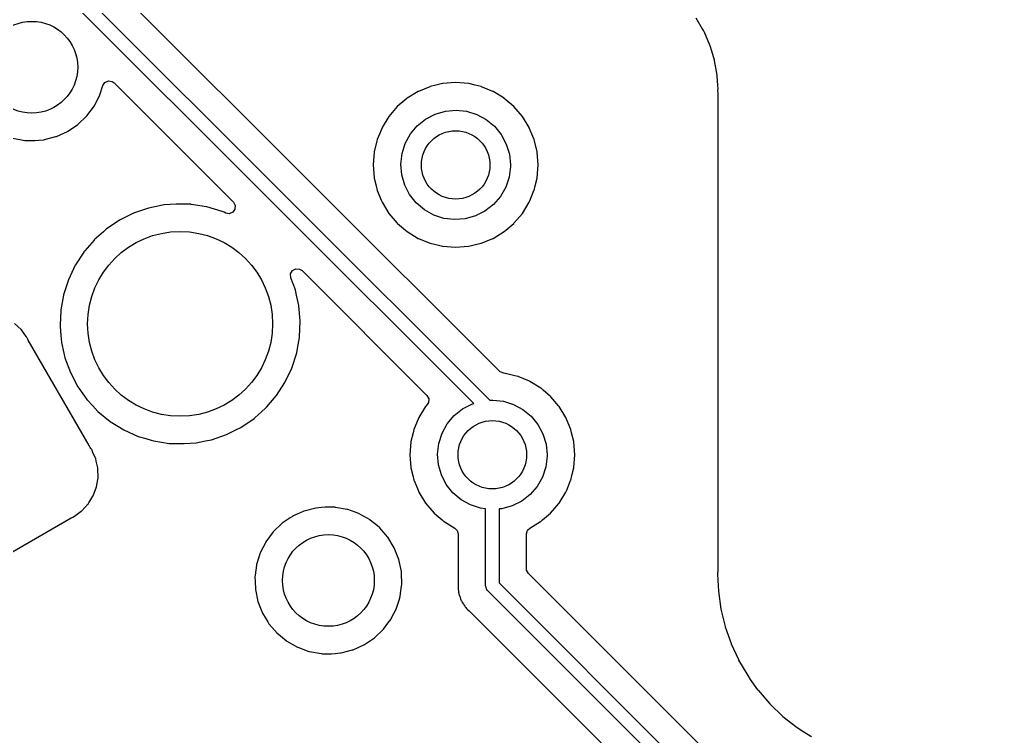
# Model space of a CAD drawing. Extents: x 189 to 319, y -167 to -61.
# Drawn here: x 284.77 to 302.91, y -116.04 to -102.73 of the extents above; entities that cross this region are included whole.
import ezdxf

# ---------------------------------------------------------------- set-up
doc = ezdxf.new("R2010")
doc.units = 0
doc.layers.add('BLACK', color=7, linetype='CONTINUOUS')

msp = doc.modelspace()

# ---------------------------------------------------------------- linework, layer by layer
at = {"layer": 'BLACK', "linetype": 'CONTINUOUS'}
for p, q in [((293.672, -109.261), (280.009, -95.5979)), ((279.594, -95.9017), (293.491, -109.799)), ((293.196, -109.858), (279.453, -96.1151)), ((297.316, -102.698), (297.434, -102.903)), ((297.434, -102.903), (297.453, -102.936)), ((297.453, -102.936), (297.46, -102.95)), ((297.46, -102.95), (297.569, -103.202)), ((297.569, -103.202), (297.574, -103.216)), ((297.574, -103.216), (297.603, -103.312)), ((297.603, -103.312), (297.653, -103.48)), ((297.653, -103.48), (297.653, -103.48)), ((297.653, -103.48), (297.656, -103.494)), ((297.656, -103.494), (297.704, -103.764)), ((286.317, -103.959), (286.356, -103.9)), ((286.356, -103.9), (286.421, -103.872)), ((286.421, -103.872), (286.492, -103.883)), ((286.492, -103.883), (286.527, -103.907)), ((286.527, -103.907), (288.739, -106.12)), ((292.86, -103.901), (292.62, -103.92)), ((293.099, -103.92), (292.86, -103.901)), ((297.704, -103.764), (297.704, -103.765)), ((297.704, -103.765), (297.706, -103.779)), ((297.706, -103.779), (297.716, -103.959)), ((286.264, -104.13), (286.317, -103.959)), ((292.165, -104.067), (291.961, -104.193)), ((292.17, -104.066), (292.165, -104.067)), ((292.382, -103.978), (292.17, -104.066)), ((292.17, -104.066), (292.17, -104.066)), ((292.387, -103.976), (292.382, -103.978)), ((292.382, -103.978), (292.382, -103.978)), ((292.495, -103.95), (292.387, -103.976)), ((292.616, -103.921), (292.495, -103.95)), ((292.62, -103.92), (292.616, -103.921)), ((292.616, -103.921), (292.616, -103.921)), ((293.104, -103.921), (293.099, -103.92)), ((293.224, -103.95), (293.104, -103.921)), ((293.104, -103.921), (293.104, -103.921)), ((293.332, -103.976), (293.224, -103.95)), ((293.337, -103.978), (293.332, -103.976)), ((293.549, -104.066), (293.337, -103.978)), ((293.337, -103.978), (293.337, -103.978)), ((293.554, -104.067), (293.549, -104.066)), ((293.549, -104.066), (293.549, -104.066)), ((293.758, -104.193), (293.554, -104.067)), ((297.716, -103.959), (297.72, -104.019)), ((297.718, -104.046), (297.717, -104.055)), ((297.717, -104.055), (297.718, -104.064)), ((297.72, -104.019), (297.718, -104.046)), ((297.718, -104.064), (297.718, -104.064)), ((297.718, -104.064), (297.721, -104.086)), ((297.721, -104.086), (297.722, -104.103)), ((286.16, -104.336), (286.214, -104.228)), ((286.214, -104.228), (286.262, -104.135)), ((286.262, -104.135), (286.264, -104.13)), ((286.262, -104.135), (286.262, -104.135)), ((291.919, -104.228), (291.778, -104.349)), ((291.957, -104.196), (291.919, -104.228)), ((291.961, -104.193), (291.957, -104.196)), ((291.957, -104.196), (291.957, -104.196)), ((293.762, -104.196), (293.758, -104.193)), ((293.8, -104.228), (293.762, -104.196)), ((293.762, -104.196), (293.762, -104.196)), ((293.941, -104.349), (293.8, -104.228)), ((297.722, -104.103), (297.722, -112.961)), ((286.022, -104.521), (286.16, -104.336)), ((291.778, -104.349), (291.622, -104.531)), ((292.479, -104.488), (292.669, -104.432)), ((292.669, -104.432), (292.867, -104.414)), ((292.867, -104.414), (293.064, -104.435)), ((293.064, -104.435), (293.253, -104.493)), ((294.097, -104.531), (293.941, -104.349)), ((285.855, -104.68), (286.022, -104.521)), ((291.622, -104.531), (291.497, -104.736)), ((292.149, -104.704), (292.303, -104.58)), ((292.303, -104.58), (292.479, -104.488)), ((293.253, -104.493), (293.428, -104.588)), ((293.428, -104.588), (293.58, -104.714)), ((294.222, -104.736), (294.097, -104.531)), ((285.458, -104.902), (285.659, -104.811)), ((285.659, -104.811), (285.664, -104.809)), ((285.664, -104.809), (285.668, -104.806)), ((285.668, -104.806), (285.772, -104.736)), ((285.668, -104.806), (285.668, -104.806)), ((285.772, -104.736), (285.855, -104.68)), ((291.495, -104.74), (291.427, -104.905)), ((291.497, -104.736), (291.495, -104.74)), ((291.495, -104.74), (291.495, -104.74)), ((292.021, -104.856), (292.149, -104.704)), ((293.58, -104.714), (293.706, -104.868)), ((294.224, -104.74), (294.222, -104.736)), ((294.292, -104.905), (294.224, -104.74)), ((294.224, -104.74), (294.224, -104.74)), ((284.65, -104.935), (284.868, -104.974)), ((284.868, -104.974), (284.868, -104.974)), ((284.868, -104.974), (284.872, -104.975)), ((284.872, -104.975), (284.889, -104.976)), ((284.889, -104.976), (284.894, -104.976)), ((284.894, -104.976), (284.894, -104.976)), ((284.894, -104.976), (284.896, -104.976)), ((284.896, -104.976), (285.058, -104.976)), ((285.058, -104.976), (285.125, -104.971)), ((285.125, -104.971), (285.225, -104.962)), ((285.225, -104.962), (285.225, -104.962)), ((285.225, -104.962), (285.23, -104.962)), ((285.23, -104.962), (285.235, -104.96)), ((285.235, -104.96), (285.448, -104.905)), ((285.235, -104.96), (285.235, -104.96)), ((285.448, -104.905), (285.453, -104.904)), ((285.448, -104.905), (285.448, -104.905)), ((285.453, -104.904), (285.458, -104.902)), ((285.458, -104.902), (285.458, -104.902)), ((291.398, -104.986), (291.35, -105.186)), ((291.405, -104.957), (291.398, -104.986)), ((291.427, -104.905), (291.405, -104.957)), ((291.926, -105.03), (292.021, -104.856)), ((293.706, -104.868), (293.799, -105.043)), ((294.314, -104.957), (294.292, -104.905)), ((294.321, -104.986), (294.314, -104.957)), ((294.369, -105.186), (294.321, -104.986)), ((291.866, -105.219), (291.926, -105.03)), ((293.799, -105.043), (293.856, -105.233)), ((291.349, -105.191), (291.33, -105.43)), ((291.35, -105.186), (291.349, -105.191)), ((291.35, -105.186), (291.35, -105.186)), ((291.844, -105.416), (291.866, -105.219)), ((293.856, -105.233), (293.876, -105.43)), ((294.37, -105.191), (294.369, -105.186)), ((294.369, -105.186), (294.369, -105.186)), ((294.389, -105.43), (294.37, -105.191)), ((291.33, -105.43), (291.349, -105.669)), ((291.86, -105.613), (291.844, -105.416)), ((293.875, -105.458), (293.85, -105.655)), ((293.876, -105.43), (293.875, -105.458)), ((294.37, -105.669), (294.389, -105.43)), ((291.349, -105.669), (291.35, -105.674)), ((291.35, -105.674), (291.35, -105.674)), ((291.35, -105.674), (291.386, -105.821)), ((291.915, -105.804), (291.86, -105.613)), ((293.85, -105.655), (293.788, -105.843)), ((294.334, -105.821), (294.369, -105.674)), ((294.369, -105.674), (294.37, -105.669)), ((294.369, -105.674), (294.369, -105.674)), ((291.386, -105.821), (291.405, -105.903)), ((291.405, -105.903), (291.407, -105.907)), ((291.407, -105.907), (291.407, -105.907)), ((291.407, -105.907), (291.485, -106.094)), ((292.006, -105.98), (291.915, -105.804)), ((293.788, -105.843), (293.69, -106.016)), ((294.235, -106.094), (294.312, -105.907)), ((294.312, -105.907), (294.314, -105.903)), ((294.312, -105.907), (294.312, -105.907)), ((294.314, -105.903), (294.334, -105.821)), ((292.129, -106.136), (292.006, -105.98)), ((293.69, -106.016), (293.56, -106.166)), ((287.166, -106.23), (286.887, -106.326)), ((287.369, -106.189), (287.166, -106.23)), ((287.451, -106.172), (287.369, -106.189)), ((287.455, -106.172), (287.451, -106.172)), ((287.451, -106.172), (287.451, -106.172)), ((287.675, -106.157), (287.455, -106.172)), ((287.86, -106.157), (287.675, -106.157)), ((287.861, -106.157), (287.86, -106.157)), ((287.927, -106.16), (287.861, -106.157)), ((287.861, -106.157), (287.861, -106.157)), ((287.952, -106.161), (287.927, -106.16)), ((287.955, -106.162), (287.952, -106.161)), ((288.239, -106.207), (287.955, -106.162)), ((287.955, -106.162), (287.955, -106.162)), ((288.244, -106.207), (288.239, -106.207)), ((288.239, -106.207), (288.239, -106.207)), ((288.527, -106.292), (288.244, -106.207)), ((288.768, -106.253), (288.725, -106.31)), ((288.739, -106.12), (288.773, -106.182)), ((288.773, -106.182), (288.768, -106.253)), ((291.485, -106.094), (291.497, -106.124)), ((291.497, -106.124), (291.622, -106.329)), ((292.28, -106.264), (292.129, -106.136)), ((292.453, -106.361), (292.28, -106.264)), ((293.56, -106.166), (293.404, -106.288)), ((294.097, -106.329), (294.222, -106.124)), ((294.222, -106.124), (294.235, -106.094)), ((286.713, -106.413), (286.623, -106.458)), ((286.752, -106.393), (286.713, -106.413)), ((286.887, -106.326), (286.752, -106.393)), ((288.567, -106.31), (288.527, -106.292)), ((288.598, -106.324), (288.567, -106.31)), ((288.659, -106.335), (288.598, -106.324)), ((288.725, -106.31), (288.659, -106.335)), ((291.622, -106.329), (291.778, -106.511)), ((292.641, -106.422), (292.453, -106.361)), ((292.838, -106.446), (292.641, -106.422)), ((293.036, -106.431), (292.838, -106.446)), ((293.227, -106.377), (293.036, -106.431)), ((293.404, -106.288), (293.227, -106.377)), ((293.941, -106.511), (294.097, -106.329)), ((286.375, -106.627), (286.328, -106.67)), ((286.378, -106.624), (286.375, -106.627)), ((286.375, -106.627), (286.375, -106.627)), ((286.623, -106.458), (286.378, -106.624)), ((291.778, -106.511), (291.782, -106.515)), ((291.782, -106.515), (291.928, -106.64)), ((293.791, -106.64), (293.937, -106.515)), ((293.937, -106.515), (293.941, -106.511)), ((286.328, -106.67), (286.158, -106.821)), ((291.928, -106.64), (291.961, -106.667)), ((291.961, -106.667), (292.165, -106.793)), ((292.165, -106.793), (292.17, -106.794)), ((292.17, -106.794), (292.17, -106.794)), ((292.17, -106.794), (292.369, -106.877)), ((293.35, -106.877), (293.549, -106.794)), ((293.549, -106.794), (293.554, -106.793)), ((293.549, -106.794), (293.549, -106.794)), ((293.554, -106.793), (293.758, -106.667)), ((293.758, -106.667), (293.791, -106.64)), ((286.155, -106.824), (285.984, -107.025)), ((286.158, -106.821), (286.155, -106.824)), ((286.155, -106.824), (286.155, -106.824)), ((292.369, -106.877), (292.387, -106.884)), ((292.387, -106.884), (292.469, -106.904)), ((292.469, -106.904), (292.616, -106.939)), ((292.616, -106.939), (292.616, -106.939)), ((292.616, -106.939), (292.62, -106.94)), ((292.62, -106.94), (292.86, -106.959)), ((292.86, -106.959), (293.099, -106.94)), ((293.099, -106.94), (293.104, -106.939)), ((293.104, -106.939), (293.251, -106.904)), ((293.104, -106.939), (293.104, -106.939)), ((293.251, -106.904), (293.332, -106.884)), ((293.332, -106.884), (293.35, -106.877)), ((285.964, -107.049), (285.812, -107.282)), ((285.966, -107.045), (285.964, -107.049)), ((285.964, -107.049), (285.964, -107.049)), ((285.984, -107.025), (285.966, -107.045)), ((285.805, -107.293), (285.678, -107.56)), ((285.812, -107.282), (285.805, -107.293)), ((289.834, -107.392), (289.896, -107.358)), ((289.896, -107.358), (289.967, -107.364)), ((289.799, -107.454), (289.834, -107.392)), ((289.804, -107.525), (289.799, -107.454)), ((289.887, -107.751), (289.804, -107.525)), ((289.967, -107.364), (290.012, -107.392)), ((290.012, -107.392), (292.326, -109.707)), ((285.678, -107.56), (285.588, -107.841)), ((285.587, -107.845), (285.538, -108.119)), ((285.588, -107.841), (285.587, -107.845)), ((289.888, -107.755), (289.887, -107.751)), ((289.908, -107.845), (289.888, -107.755)), ((289.888, -107.755), (289.888, -107.755)), ((289.952, -108.039), (289.908, -107.845)), ((289.952, -108.043), (289.952, -108.039)), ((289.977, -108.323), (289.952, -108.043)), ((285.536, -108.136), (285.524, -108.396)), ((285.538, -108.119), (285.536, -108.132)), ((285.536, -108.132), (285.536, -108.136)), ((285.536, -108.136), (285.536, -108.136)), ((284.8, -108.485), (284.679, -108.371)), ((285.524, -108.396), (285.523, -108.427)), ((285.523, -108.427), (285.523, -108.431)), ((285.523, -108.431), (285.523, -108.431)), ((285.523, -108.431), (285.538, -108.598)), ((289.964, -108.62), (289.977, -108.338)), ((289.977, -108.333), (289.977, -108.323)), ((289.977, -108.338), (289.977, -108.333)), ((289.977, -108.338), (289.977, -108.338)), ((284.805, -108.489), (284.8, -108.485)), ((284.8, -108.485), (284.8, -108.485)), ((284.808, -108.494), (284.805, -108.489)), ((284.897, -108.617), (284.808, -108.494)), ((284.9, -108.622), (284.897, -108.617)), ((284.902, -108.624), (284.9, -108.622)), ((284.91, -108.634), (284.902, -108.624)), ((285.538, -108.598), (285.548, -108.721)), ((289.963, -108.632), (289.964, -108.628)), ((289.964, -108.628), (289.964, -108.62)), ((284.916, -108.645), (284.91, -108.634)), ((284.918, -108.65), (284.916, -108.645)), ((284.923, -108.664), (284.918, -108.65)), ((284.918, -108.65), (284.918, -108.65)), ((284.932, -108.683), (284.923, -108.664)), ((286.062, -110.64), (284.932, -108.683)), ((285.548, -108.721), (285.549, -108.725)), ((285.549, -108.725), (285.549, -108.725)), ((285.549, -108.725), (285.593, -108.923)), ((289.926, -108.838), (289.963, -108.632)), ((289.963, -108.632), (289.963, -108.632)), ((285.593, -108.923), (285.613, -109.009)), ((289.822, -109.2), (289.912, -108.919)), ((289.912, -108.919), (289.926, -108.838)), ((285.613, -109.009), (285.715, -109.286)), ((285.715, -109.286), (285.852, -109.547)), ((289.695, -109.467), (289.822, -109.2)), ((293.685, -109.272), (293.672, -109.261)), ((293.751, -109.297), (293.685, -109.272)), ((293.755, -109.298), (293.751, -109.297)), ((293.78, -109.3), (293.755, -109.298)), ((293.785, -109.301), (293.78, -109.3)), ((293.932, -109.336), (293.785, -109.301)), ((293.785, -109.301), (293.785, -109.301)), ((294.013, -109.356), (293.932, -109.336)), ((294.018, -109.358), (294.013, -109.356)), ((289.536, -109.711), (289.693, -109.47)), ((289.693, -109.47), (289.695, -109.467)), ((289.693, -109.47), (289.693, -109.47)), ((294.231, -109.446), (294.018, -109.358)), ((294.018, -109.358), (294.018, -109.358)), ((294.235, -109.448), (294.231, -109.446)), ((294.231, -109.446), (294.231, -109.446)), ((294.44, -109.573), (294.235, -109.448)), ((285.852, -109.547), (285.871, -109.573)), ((285.871, -109.573), (286.021, -109.785)), ((289.357, -109.922), (289.531, -109.718)), ((289.531, -109.718), (289.534, -109.715)), ((289.531, -109.718), (289.531, -109.718)), ((289.534, -109.715), (289.536, -109.711)), ((289.536, -109.711), (289.536, -109.711)), ((292.326, -109.707), (292.36, -109.769)), ((294.444, -109.576), (294.44, -109.573)), ((294.482, -109.609), (294.444, -109.576)), ((294.444, -109.576), (294.444, -109.576)), ((294.622, -109.729), (294.482, -109.609)), ((286.021, -109.785), (286.021, -109.785)), ((286.021, -109.785), (286.023, -109.788)), ((286.023, -109.788), (286.026, -109.791)), ((286.026, -109.791), (286.026, -109.791)), ((286.026, -109.791), (286.13, -109.902)), ((292.332, -109.878), (292.307, -109.908)), ((292.355, -109.84), (292.332, -109.878)), ((292.36, -109.769), (292.355, -109.84)), ((292.985, -109.96), (293.16, -109.868)), ((293.16, -109.868), (293.196, -109.858)), ((293.491, -109.799), (293.548, -109.794)), ((293.548, -109.794), (293.745, -109.815)), ((293.745, -109.815), (293.935, -109.874)), ((293.935, -109.874), (294.109, -109.968)), ((294.625, -109.733), (294.622, -109.729)), ((294.77, -109.902), (294.625, -109.733)), ((286.13, -109.902), (286.225, -110.004)), ((286.225, -110.004), (286.453, -110.192)), ((289.139, -110.12), (289.254, -110.017)), ((289.254, -110.017), (289.342, -109.939)), ((289.342, -109.939), (289.357, -109.922)), ((292.304, -109.911), (292.178, -110.116)), ((292.307, -109.908), (292.304, -109.911)), ((292.83, -110.084), (292.985, -109.96)), ((294.109, -109.968), (294.262, -110.094)), ((294.778, -109.911), (294.77, -109.902)), ((294.903, -110.116), (294.778, -109.911)), ((286.453, -110.192), (286.704, -110.347)), ((288.877, -110.302), (289.122, -110.136)), ((289.122, -110.136), (289.139, -110.12)), ((292.176, -110.12), (292.102, -110.299)), ((292.178, -110.116), (292.176, -110.12)), ((292.176, -110.12), (292.176, -110.12)), ((292.607, -110.41), (292.703, -110.236)), ((292.703, -110.236), (292.83, -110.084)), ((294.262, -110.094), (294.387, -110.248)), ((294.387, -110.248), (294.48, -110.423)), ((294.905, -110.12), (294.903, -110.116)), ((294.979, -110.299), (294.905, -110.12)), ((294.905, -110.12), (294.905, -110.12)), ((286.704, -110.347), (286.973, -110.468)), ((288.334, -110.53), (288.613, -110.434)), ((288.613, -110.434), (288.783, -110.349)), ((288.783, -110.349), (288.874, -110.304)), ((288.874, -110.304), (288.877, -110.302)), ((288.874, -110.304), (288.874, -110.304)), ((292.071, -110.404), (292.032, -110.566)), ((292.087, -110.338), (292.071, -110.404)), ((292.102, -110.299), (292.087, -110.338)), ((292.547, -110.599), (292.607, -110.41)), ((294.48, -110.423), (294.538, -110.613)), ((294.995, -110.338), (294.979, -110.299)), ((295.011, -110.404), (294.995, -110.338)), ((295.05, -110.566), (295.011, -110.404)), ((286.973, -110.468), (287.114, -110.51)), ((287.114, -110.51), (287.214, -110.54)), ((287.214, -110.54), (287.256, -110.553)), ((287.256, -110.553), (287.261, -110.553)), ((287.261, -110.553), (287.261, -110.553)), ((287.261, -110.553), (287.545, -110.598)), ((287.545, -110.598), (287.545, -110.598)), ((287.545, -110.598), (287.548, -110.599)), ((287.548, -110.599), (287.573, -110.6)), ((287.573, -110.6), (287.639, -110.603)), ((287.639, -110.603), (287.639, -110.603)), ((287.639, -110.603), (287.64, -110.603)), ((287.64, -110.603), (287.825, -110.603)), ((287.825, -110.603), (288.045, -110.588)), ((288.045, -110.588), (288.049, -110.588)), ((288.049, -110.588), (288.222, -110.553)), ((288.049, -110.588), (288.049, -110.588)), ((288.222, -110.553), (288.334, -110.53)), ((292.031, -110.571), (292.012, -110.81)), ((292.032, -110.566), (292.031, -110.571)), ((292.032, -110.566), (292.032, -110.566)), ((292.525, -110.796), (292.547, -110.599)), ((294.538, -110.613), (294.557, -110.81)), ((295.051, -110.571), (295.05, -110.566)), ((295.05, -110.566), (295.05, -110.566)), ((295.07, -110.81), (295.051, -110.571)), ((286.083, -110.676), (286.062, -110.64)), ((286.093, -110.691), (286.083, -110.676)), ((286.11, -110.713), (286.093, -110.691)), ((286.116, -110.724), (286.11, -110.713)), ((286.118, -110.728), (286.116, -110.724)), ((286.124, -110.746), (286.118, -110.728)), ((286.118, -110.728), (286.118, -110.728)), ((286.127, -110.754), (286.124, -110.746)), ((286.183, -110.876), (286.127, -110.754)), ((292.542, -110.994), (292.525, -110.796)), ((286.184, -110.882), (286.183, -110.876)), ((286.196, -110.931), (286.184, -110.882)), ((286.184, -110.882), (286.184, -110.882)), ((286.223, -111.05), (286.196, -110.931)), ((292.012, -110.81), (292.031, -111.049)), ((294.557, -110.838), (294.532, -111.035)), ((294.557, -110.81), (294.557, -110.838)), ((295.051, -111.049), (295.07, -110.81)), ((286.225, -111.096), (286.223, -111.05)), ((286.229, -111.208), (286.225, -111.096)), ((292.031, -111.049), (292.032, -111.054)), ((292.032, -111.054), (292.032, -111.054)), ((292.032, -111.054), (292.066, -111.196)), ((292.596, -111.184), (292.542, -110.994)), ((294.532, -111.035), (294.469, -111.223)), ((295.016, -111.196), (295.05, -111.054)), ((295.05, -111.054), (295.051, -111.049)), ((295.05, -111.054), (295.05, -111.054)), ((286.206, -111.369), (286.228, -111.235)), ((286.228, -111.235), (286.229, -111.229)), ((286.228, -111.235), (286.228, -111.235)), ((286.229, -111.229), (286.229, -111.208)), ((292.066, -111.196), (292.087, -111.283)), ((292.087, -111.283), (292.088, -111.287)), ((292.088, -111.287), (292.088, -111.287)), ((292.088, -111.287), (292.162, -111.465)), ((292.687, -111.361), (292.596, -111.184)), ((294.469, -111.223), (294.371, -111.396)), ((294.92, -111.465), (294.993, -111.287)), ((294.993, -111.287), (294.995, -111.283)), ((294.993, -111.287), (294.993, -111.287)), ((294.995, -111.283), (295.016, -111.196)), ((286.137, -111.573), (286.2, -111.405)), ((286.2, -111.405), (286.206, -111.369)), ((292.162, -111.465), (292.178, -111.504)), ((292.178, -111.504), (292.304, -111.709)), ((292.81, -111.516), (292.687, -111.361)), ((292.961, -111.644), (292.81, -111.516)), ((294.371, -111.396), (294.242, -111.546)), ((294.778, -111.709), (294.903, -111.504)), ((294.903, -111.504), (294.92, -111.465)), ((286.043, -111.725), (286.058, -111.701)), ((286.058, -111.701), (286.134, -111.578)), ((286.134, -111.578), (286.137, -111.573)), ((286.134, -111.578), (286.134, -111.578)), ((292.304, -111.709), (292.307, -111.713)), ((292.307, -111.713), (292.307, -111.713)), ((292.307, -111.713), (292.384, -111.803)), ((293.134, -111.741), (292.961, -111.644)), ((294.085, -111.668), (293.908, -111.757)), ((294.242, -111.546), (294.085, -111.668)), ((294.698, -111.803), (294.775, -111.713)), ((294.775, -111.713), (294.778, -111.709)), ((294.775, -111.713), (294.775, -111.713)), ((285.793, -111.947), (285.915, -111.859)), ((285.915, -111.859), (285.92, -111.855)), ((285.92, -111.855), (285.925, -111.851)), ((285.925, -111.851), (286.039, -111.729)), ((285.925, -111.851), (285.925, -111.851)), ((286.039, -111.729), (286.043, -111.725)), ((286.039, -111.729), (286.039, -111.729)), ((289.962, -111.895), (289.836, -111.951)), ((290.042, -111.858), (289.962, -111.895)), ((290.047, -111.856), (290.042, -111.858)), ((290.042, -111.858), (290.042, -111.858)), ((290.052, -111.855), (290.047, -111.856)), ((290.265, -111.8), (290.052, -111.855)), ((290.052, -111.855), (290.052, -111.855)), ((290.27, -111.798), (290.265, -111.8)), ((290.265, -111.8), (290.265, -111.8)), ((290.275, -111.798), (290.27, -111.798)), ((290.375, -111.789), (290.275, -111.798)), ((290.275, -111.798), (290.275, -111.798)), ((290.442, -111.784), (290.375, -111.789)), ((290.604, -111.784), (290.442, -111.784)), ((290.606, -111.784), (290.604, -111.784)), ((290.611, -111.784), (290.606, -111.784)), ((290.606, -111.784), (290.606, -111.784)), ((290.628, -111.785), (290.611, -111.784)), ((290.632, -111.786), (290.628, -111.785)), ((290.85, -111.825), (290.632, -111.786)), ((290.632, -111.786), (290.632, -111.786)), ((290.855, -111.826), (290.85, -111.825)), ((290.85, -111.825), (290.85, -111.825)), ((290.86, -111.828), (290.855, -111.826)), ((291.067, -111.903), (290.86, -111.828)), ((290.86, -111.828), (290.86, -111.828)), ((292.384, -111.803), (292.46, -111.891)), ((292.46, -111.891), (292.463, -111.895)), ((292.463, -111.895), (292.61, -112.02)), ((293.323, -111.802), (293.134, -111.741)), ((293.416, -111.814), (293.323, -111.802)), ((293.416, -113.241), (293.416, -111.814)), ((293.717, -111.811), (293.666, -111.815)), ((293.666, -111.815), (293.666, -113.189)), ((293.908, -111.757), (293.717, -111.811)), ((294.472, -112.02), (294.618, -111.895)), ((294.618, -111.895), (294.622, -111.891)), ((294.622, -111.891), (294.698, -111.803)), ((284.596, -112.635), (285.727, -111.982)), ((285.727, -111.982), (285.746, -111.973)), ((285.746, -111.973), (285.76, -111.968)), ((285.76, -111.968), (285.765, -111.966)), ((285.76, -111.968), (285.76, -111.968)), ((285.765, -111.966), (285.769, -111.964)), ((285.769, -111.964), (285.771, -111.962)), ((285.769, -111.964), (285.769, -111.964)), ((285.771, -111.962), (285.776, -111.96)), ((285.771, -111.962), (285.771, -111.962)), ((285.776, -111.96), (285.783, -111.954)), ((285.783, -111.954), (285.788, -111.95)), ((285.788, -111.95), (285.793, -111.947)), ((289.79, -111.982), (289.645, -112.08)), ((289.832, -111.954), (289.79, -111.982)), ((289.836, -111.951), (289.832, -111.954)), ((289.832, -111.954), (289.832, -111.954)), ((291.072, -111.905), (291.067, -111.903)), ((291.067, -111.903), (291.067, -111.903)), ((291.273, -112.019), (291.072, -111.905)), ((291.277, -112.022), (291.273, -112.019)), ((291.409, -112.13), (291.277, -112.022)), ((291.277, -112.022), (291.277, -112.022)), ((292.61, -112.02), (292.642, -112.047)), ((292.642, -112.047), (292.646, -112.05)), ((292.646, -112.05), (292.847, -112.173)), ((294.235, -112.173), (294.436, -112.05)), ((294.436, -112.05), (294.44, -112.047)), ((294.44, -112.047), (294.472, -112.02)), ((289.478, -112.239), (289.34, -112.424)), ((289.645, -112.08), (289.478, -112.239)), ((291.451, -112.165), (291.409, -112.13)), ((291.455, -112.169), (291.451, -112.165)), ((291.515, -112.239), (291.455, -112.169)), ((291.455, -112.169), (291.455, -112.169)), ((291.602, -112.339), (291.515, -112.239)), ((292.847, -112.173), (292.845, -112.175)), ((292.845, -112.175), (292.89, -112.217)), ((292.89, -112.217), (292.907, -112.28)), ((294.174, -112.28), (294.194, -112.212)), ((294.194, -112.212), (294.236, -112.174)), ((294.236, -112.174), (294.235, -112.173)), ((289.338, -112.429), (289.283, -112.537)), ((289.34, -112.424), (289.338, -112.429)), ((291.722, -112.537), (291.602, -112.339)), ((292.907, -112.28), (292.907, -113.162)), ((294.174, -112.926), (294.174, -112.28)), ((289.283, -112.537), (289.236, -112.63)), ((291.807, -112.751), (291.722, -112.537)), ((289.216, -112.693), (289.169, -112.845)), ((289.236, -112.63), (289.216, -112.693)), ((291.854, -112.977), (291.807, -112.751)), ((289.166, -112.859), (289.142, -113.042)), ((289.168, -112.85), (289.166, -112.859)), ((289.169, -112.845), (289.168, -112.85)), ((289.169, -112.845), (289.169, -112.845)), ((291.857, -113.066), (291.854, -112.977)), ((294.177, -112.953), (294.174, -112.926)), ((294.211, -113.015), (294.177, -112.953)), ((297.72, -112.981), (297.717, -113.004)), ((297.722, -112.961), (297.72, -112.981)), ((289.142, -113.042), (289.137, -113.079)), ((289.137, -113.079), (289.137, -113.084)), ((289.137, -113.084), (289.14, -113.158)), ((289.137, -113.084), (289.137, -113.084)), ((289.14, -113.158), (289.146, -113.309)), ((291.861, -113.157), (291.857, -113.066)), ((291.863, -113.207), (291.861, -113.157)), ((292.907, -113.162), (292.907, -113.173)), ((302.908, -121.712), (294.211, -113.015)), ((297.717, -113.004), (297.718, -113.013)), ((297.718, -113.013), (297.718, -113.014)), ((297.718, -113.014), (297.718, -113.02)), ((297.718, -113.02), (297.724, -113.143)), ((297.724, -113.143), (297.734, -113.344)), ((289.146, -113.309), (289.193, -113.535)), ((291.832, -113.436), (291.852, -113.291)), ((291.852, -113.291), (291.862, -113.213)), ((291.862, -113.213), (291.863, -113.207)), ((291.862, -113.213), (291.862, -113.213)), ((292.907, -113.173), (292.905, -113.181)), ((292.905, -113.181), (292.905, -113.189)), ((292.905, -113.189), (292.905, -113.189)), ((292.905, -113.189), (292.907, -113.249)), ((292.907, -113.249), (292.907, -113.253)), ((292.907, -113.253), (292.907, -113.281)), ((292.907, -113.281), (292.908, -113.285)), ((292.908, -113.285), (292.908, -113.285)), ((292.908, -113.285), (292.908, -113.285)), ((292.908, -113.285), (292.909, -113.297)), ((292.909, -113.297), (292.91, -113.341)), ((292.91, -113.341), (292.914, -113.354)), ((293.425, -113.27), (293.416, -113.241)), ((293.431, -113.301), (293.425, -113.27)), ((293.435, -113.306), (293.431, -113.301)), ((293.436, -113.308), (293.435, -113.306)), ((293.439, -113.311), (293.436, -113.308)), ((293.453, -113.329), (293.439, -113.311)), ((302.702, -122.578), (293.453, -113.329)), ((293.666, -113.189), (302.879, -122.402)), ((297.734, -113.344), (297.781, -113.675)), ((291.764, -113.656), (291.81, -113.509)), ((291.81, -113.509), (291.831, -113.441)), ((291.831, -113.441), (291.832, -113.436)), ((291.831, -113.441), (291.831, -113.441)), ((292.914, -113.354), (292.916, -113.36)), ((292.916, -113.36), (292.92, -113.38)), ((292.92, -113.38), (292.921, -113.387)), ((292.921, -113.387), (292.922, -113.4)), ((292.922, -113.4), (292.925, -113.407)), ((292.925, -113.407), (292.925, -113.407)), ((292.925, -113.407), (292.939, -113.441)), ((292.939, -113.441), (292.943, -113.452)), ((292.943, -113.452), (292.953, -113.487)), ((292.953, -113.487), (292.955, -113.494)), ((292.955, -113.494), (292.959, -113.501)), ((292.959, -113.501), (292.959, -113.501)), ((292.959, -113.501), (292.965, -113.512)), ((292.965, -113.512), (292.974, -113.53)), ((289.193, -113.535), (289.278, -113.75)), ((291.714, -113.754), (291.762, -113.661)), ((291.762, -113.661), (291.764, -113.656)), ((291.762, -113.661), (291.762, -113.661)), ((292.974, -113.53), (292.981, -113.549)), ((292.981, -113.549), (292.986, -113.555)), ((292.986, -113.555), (292.986, -113.555)), ((292.986, -113.555), (293.007, -113.584)), ((293.007, -113.584), (293.014, -113.594)), ((293.014, -113.594), (293.03, -113.621)), ((293.03, -113.621), (293.036, -113.632)), ((293.036, -113.632), (293.051, -113.647)), ((293.051, -113.647), (293.064, -113.662)), ((293.064, -113.662), (293.075, -113.678)), ((293.075, -113.678), (293.082, -113.683)), ((293.082, -113.683), (293.11, -113.706)), ((293.11, -113.706), (293.118, -113.714)), ((297.781, -113.675), (297.86, -114)), ((289.278, -113.75), (289.347, -113.863)), ((289.347, -113.863), (289.377, -113.913)), ((291.605, -113.935), (291.656, -113.866)), ((291.656, -113.866), (291.66, -113.862)), ((291.656, -113.866), (291.656, -113.866)), ((291.66, -113.862), (291.714, -113.754)), ((293.118, -113.714), (298.774, -119.37)), ((289.377, -113.913), (289.398, -113.947)), ((289.398, -113.947), (289.401, -113.951)), ((289.401, -113.951), (289.5, -114.065)), ((289.5, -114.065), (289.549, -114.121)), ((291.355, -114.206), (291.522, -114.047)), ((291.522, -114.047), (291.605, -113.935)), ((297.86, -114), (297.861, -114.003)), ((297.861, -114.003), (297.861, -114.003)), ((297.861, -114.003), (297.969, -114.313)), ((289.549, -114.121), (289.575, -114.142)), ((289.575, -114.142), (289.723, -114.264)), ((291.168, -114.332), (291.338, -114.218)), ((291.338, -114.218), (291.355, -114.206)), ((289.723, -114.264), (289.723, -114.264)), ((289.723, -114.264), (289.727, -114.268)), ((289.727, -114.268), (289.928, -114.382)), ((289.928, -114.382), (289.933, -114.383)), ((289.933, -114.383), (289.933, -114.383)), ((289.933, -114.383), (290.14, -114.459)), ((290.735, -114.487), (290.948, -114.431)), ((290.948, -114.431), (290.953, -114.43)), ((290.948, -114.431), (290.948, -114.431)), ((290.953, -114.43), (290.958, -114.428)), ((290.958, -114.428), (291.159, -114.337)), ((290.958, -114.428), (290.958, -114.428)), ((291.159, -114.337), (291.164, -114.335)), ((291.164, -114.335), (291.168, -114.332)), ((291.168, -114.332), (291.168, -114.332)), ((297.969, -114.313), (297.969, -114.313)), ((297.969, -114.313), (297.97, -114.316)), ((297.97, -114.316), (297.971, -114.318)), ((297.971, -114.318), (298.105, -114.612)), ((290.14, -114.459), (290.14, -114.459)), ((290.14, -114.459), (290.145, -114.46)), ((290.145, -114.46), (290.15, -114.461)), ((290.15, -114.461), (290.15, -114.461)), ((290.15, -114.461), (290.368, -114.501)), ((290.368, -114.501), (290.368, -114.501)), ((290.368, -114.501), (290.372, -114.501)), ((290.372, -114.501), (290.389, -114.502)), ((290.389, -114.502), (290.394, -114.502)), ((290.394, -114.502), (290.394, -114.502)), ((290.394, -114.502), (290.396, -114.503)), ((290.396, -114.503), (290.558, -114.503)), ((290.558, -114.503), (290.625, -114.497)), ((290.625, -114.497), (290.725, -114.488)), ((290.725, -114.488), (290.725, -114.488)), ((290.725, -114.488), (290.73, -114.488)), ((290.73, -114.488), (290.735, -114.487)), ((290.735, -114.487), (290.735, -114.487)), ((298.105, -114.612), (298.108, -114.62)), ((298.108, -114.62), (298.276, -114.909)), ((298.276, -114.909), (298.325, -114.979)), ((298.325, -114.979), (298.461, -115.17)), ((298.461, -115.17), (298.469, -115.181)), ((298.469, -115.181), (298.688, -115.434)), ((298.688, -115.434), (298.93, -115.665)), ((298.93, -115.665), (299.193, -115.871)), ((299.193, -115.871), (299.317, -115.951)), ((299.317, -115.951), (299.445, -116.034)), ((299.445, -116.034), (299.457, -116.042))]:
    msp.add_line(p, q, dxfattribs=at)
at = {"layer": 'BLACK'}
for centre, radius in [((285, -103.617), 0.8509), ((292.86, -105.43), 0.635), ((287.75, -108.38), 1.7145), ((293.541, -110.81), 0.635), ((290.5, -113.143), 0.8509)]:
    msp.add_circle(centre, radius, dxfattribs=at)

doc.saveas('drawing.dxf')
